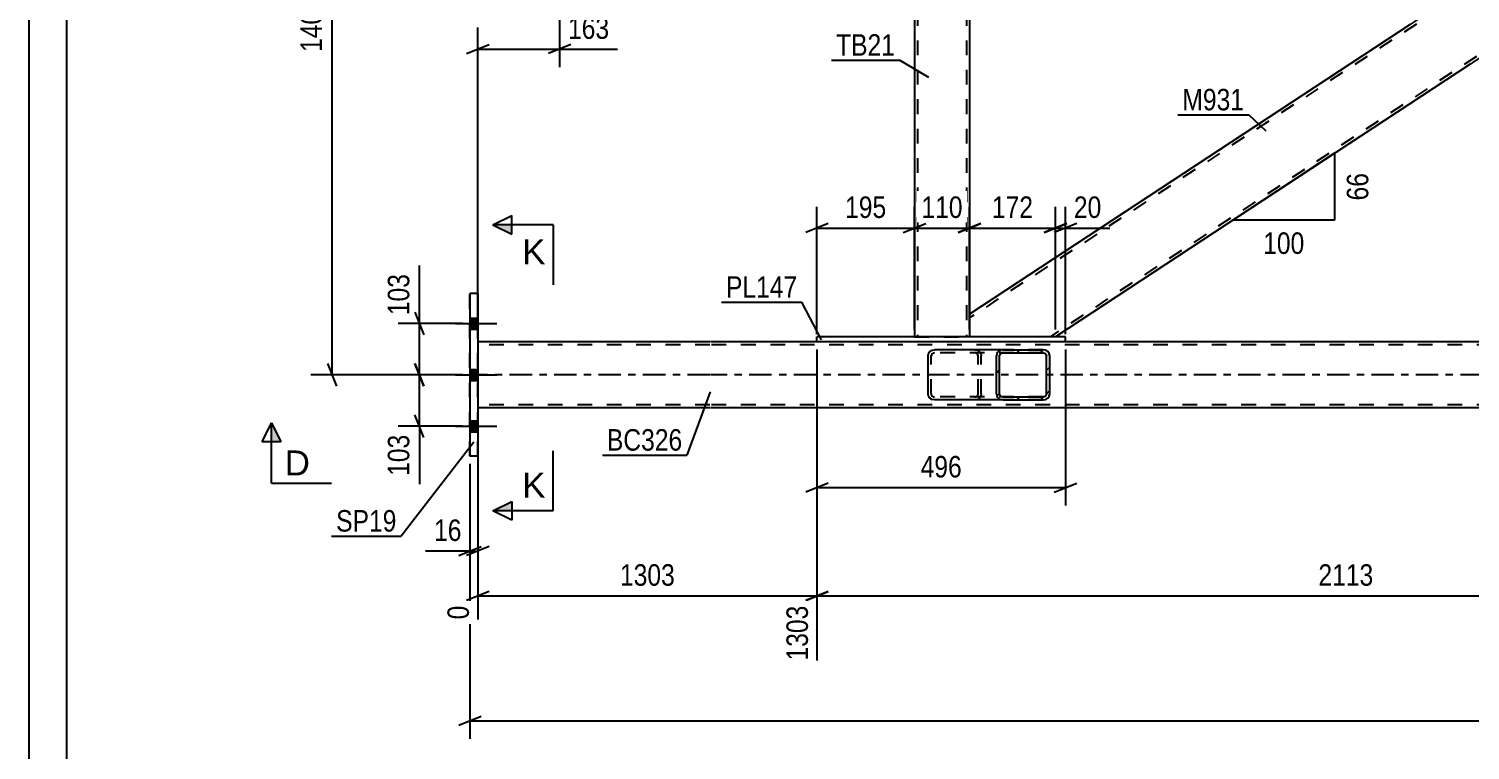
# Model space of a CAD drawing. Header units: millimetres. Extents: x -563 to 626, y -882 to -41.
# Drawn here: x -562.8 to -370.9, y -713 to -616.9 of the extents above; entities that cross this region are included whole.
import ezdxf

# ---------------------------------------------------------------- set-up
doc = ezdxf.new("R2010")
doc.units = ezdxf.units.MM
doc.linetypes.add('DXK_LINE_DOT2', pattern=[3.9198, 1.9599, -1.9599])
doc.linetypes.add('DXK_LINE_DOT3', pattern=[5.9187, 2.979, -0.9799, 0.9799, -0.9799])
doc.styles.add('Arial', font='ARIAL.TTF', dxfattribs={"height": 0.2})
doc.styles.add('Arial Narrow', font='ARIALN.TTF', dxfattribs={"height": 0.2})

# ---------------------------------------------------------------- blocks, each defined once
blk = doc.blocks.new('Unknown-761534688-1134')
at = {"color": 5, "linetype": 'Continuous'}
for p, q in [((-562.84, -40.53), (-562.84, -881.53)), ((-557.84, -45.53), (-557.84, -876.53))]:
    blk.add_line(p, q, dxfattribs=at)
blk = doc.blocks.new('Part-761534688-4701 - 4585')
at = {"color": 2, "linetype": 'Continuous'}
for p, q in [((-424.78, -657.96), (-457.88, -657.96)), ((-457.88, -658.62), (-457.88, -657.96)), ((-424.78, -658.62), (-424.78, -657.96)), ((-424.78, -658.62), (-457.88, -658.62))]:
    blk.add_line(p, q, dxfattribs=at)
blk = doc.blocks.new('Part-761534688-4780 - 4585')
at = {"linetype": 'Continuous'}
h = blk.add_hatch(dxfattribs=at)
h.set_pattern_fill('', scale=0.7, style=0, pattern_type=0)
h.set_pattern_definition([(45, (-433.9077, -665.8638), (-1.57154, 1.57154), [])])
h.paths.add_polyline_path([(-433.97, -665.56), (-433.91, -665.86), (-433.72, -666.12), (-433.45, -666.3), (-433.12, -666.36), (-427.73, -666.36), (-427.4, -666.3), (-427.13, -666.12), (-426.94, -665.86), (-426.88, -665.56), (-426.88, -660.49), (-426.94, -660.18), (-427.13, -659.93), (-427.4, -659.75), (-427.73, -659.69), (-433.12, -659.69), (-433.45, -659.75), (-433.72, -659.93), (-433.91, -660.18), (-433.97, -660.49)])
h.paths.add_polyline_path([(-433.51, -660.34), (-433.42, -660.21), (-433.28, -660.12), (-433.12, -660.09), (-427.73, -660.09), (-427.57, -660.12), (-427.43, -660.21), (-427.34, -660.34), (-427.3, -660.49), (-427.3, -665.56), (-427.34, -665.71), (-427.43, -665.84), (-427.57, -665.93), (-427.73, -665.96), (-433.12, -665.96), (-433.28, -665.93), (-433.42, -665.84), (-433.51, -665.71), (-433.55, -665.56), (-433.55, -660.49)])
at = {"color": 2, "linetype": 'Continuous'}
for p, q in [((-443.08, -660.49), (-443.02, -660.18)), ((-442.56, -659.75), (-442.23, -659.69)), ((-433.12, -659.69), (-442.23, -659.69)), ((-433.91, -660.18), (-433.97, -660.49)), ((-433.55, -660.49), (-433.51, -660.34)), ((-433.51, -660.34), (-433.42, -660.21)), ((-433.12, -659.69), (-433.45, -659.75)), ((-433.42, -660.21), (-433.28, -660.12)), ((-433.28, -660.12), (-433.12, -660.09)), ((-433.12, -659.69), (-427.73, -659.69)), ((-433.12, -660.09), (-427.73, -660.09)), ((-427.4, -659.75), (-427.73, -659.69)), ((-427.73, -660.09), (-427.57, -660.12)), ((-427.57, -660.12), (-427.43, -660.21)), ((-427.43, -660.21), (-427.34, -660.34)), ((-427.34, -660.34), (-427.3, -660.49)), ((-426.88, -660.49), (-426.94, -660.18)), ((-443.08, -665.56), (-443.08, -660.49)), ((-433.97, -665.56), (-433.97, -660.49)), ((-433.55, -665.56), (-433.55, -660.49)), ((-427.3, -665.56), (-427.3, -660.49)), ((-426.88, -665.56), (-426.88, -660.49)), ((-443.02, -665.86), (-443.08, -665.56)), ((-433.97, -665.56), (-433.91, -665.86)), ((-433.51, -665.71), (-433.55, -665.56)), ((-433.42, -665.84), (-433.51, -665.71)), ((-433.28, -665.93), (-433.42, -665.84)), ((-433.12, -665.96), (-433.28, -665.93)), ((-433.12, -665.96), (-427.73, -665.96)), ((-427.57, -665.93), (-427.73, -665.96)), ((-427.43, -665.84), (-427.57, -665.93)), ((-427.34, -665.71), (-427.43, -665.84)), ((-427.3, -665.56), (-427.34, -665.71)), ((-426.94, -665.86), (-426.88, -665.56)), ((-442.23, -666.36), (-442.56, -666.3)), ((-433.12, -666.36), (-442.23, -666.36)), ((-433.45, -666.3), (-433.12, -666.36)), ((-433.12, -666.36), (-427.73, -666.36)), ((-427.73, -666.36), (-427.4, -666.3))]:
    blk.add_line(p, q, dxfattribs=at)
at = {"color": 7, "linetype": 'DXK_LINE_DOT2'}
for p, q in [((-442.62, -660.34), (-442.66, -660.49)), ((-442.53, -660.21), (-442.62, -660.34)), ((-442.39, -660.12), (-442.53, -660.21)), ((-442.23, -660.09), (-442.39, -660.12)), ((-427.73, -660.09), (-442.23, -660.09)), ((-436.84, -659.69), (-436.51, -659.75)), ((-436.68, -660.12), (-436.84, -660.09)), ((-436.54, -660.21), (-436.68, -660.12)), ((-436.44, -660.34), (-436.54, -660.21)), ((-436.41, -660.49), (-436.44, -660.34)), ((-436.05, -660.18), (-435.99, -660.49)), ((-427.73, -659.69), (-433.12, -659.69)), ((-442.66, -665.56), (-442.66, -660.49)), ((-436.41, -665.56), (-436.41, -660.49)), ((-435.99, -665.56), (-435.99, -660.49)), ((-442.66, -665.56), (-442.62, -665.71)), ((-442.62, -665.71), (-442.53, -665.84)), ((-442.53, -665.84), (-442.39, -665.93)), ((-442.39, -665.93), (-442.23, -665.96)), ((-427.73, -665.96), (-442.23, -665.96)), ((-436.84, -665.96), (-436.68, -665.93)), ((-436.68, -665.93), (-436.54, -665.84)), ((-436.54, -665.84), (-436.44, -665.71)), ((-436.44, -665.71), (-436.41, -665.56)), ((-435.99, -665.56), (-436.05, -665.86)), ((-436.51, -666.3), (-436.84, -666.36)), ((-427.73, -666.36), (-433.12, -666.36))]:
    blk.add_line(p, q, dxfattribs=at)
at = {"color": 2, "linetype": 'Continuous'}
for centre, start, end in [((-442.26, -660.53), 110.7583, 155.68), ((-433.15, -660.53), 110.7583, 155.68), ((-427.7, -660.53), 24.32, 69.2417), ((-442.26, -665.52), 204.32, 249.2417), ((-433.15, -665.52), 204.32, 249.2417), ((-427.7, -665.52), 290.7583, 335.68)]:
    blk.add_arc(centre, 0.827, start, end, dxfattribs=at)
at = {"color": 7, "linetype": 'DXK_LINE_DOT2'}
for centre, start, end in [((-436.81, -660.53), 24.32, 69.2417), ((-436.81, -665.52), 290.7583, 335.68)]:
    blk.add_arc(centre, 0.827, start, end, dxfattribs=at)
blk = doc.blocks.new('Part-761534688-4677 - 4585')
at = {"color": 2, "linetype": 'Continuous'}
for p, q in [((-503.03, -652.19), (-504.09, -652.19)), ((-504.09, -652.19), (-504.09, -673.86)), ((-503.03, -652.19), (-503.03, -652.19)), ((-503.03, -652.19), (-503.03, -673.86)), ((-503.03, -673.86), (-504.09, -673.86)), ((-503.03, -673.86), (-503.03, -673.86))]:
    blk.add_line(p, q, dxfattribs=at)
at = {"color": 7, "linetype": 'DXK_LINE_DOT2'}
for p, q in [((-504.09, -673.86), (-504.09, -652.19)), ((-503.03, -673.86), (-503.03, -652.19))]:
    blk.add_line(p, q, dxfattribs=at)
blk = doc.blocks.new('Part-761534688-4694 - 4585')
at = {"color": 2, "linetype": 'Continuous'}
for p, q in [((-472.15, -658.62), (-503.03, -658.62)), ((-457.88, -658.62), (-472.05, -658.62)), ((-316.98, -658.62), (-424.78, -658.62)), ((-472.15, -667.42), (-503.03, -667.42)), ((-191.65, -667.42), (-472.05, -667.42))]:
    blk.add_line(p, q, dxfattribs=at)
at = {"color": 7, "linetype": 'DXK_LINE_DOT2'}
for p, q in [((-503.03, -658.62), (-503.03, -667.42)), ((-472.15, -659.02), (-503.03, -659.02)), ((-191.65, -659.02), (-472.05, -659.02)), ((-424.78, -658.62), (-457.88, -658.62)), ((-472.15, -667.02), (-503.03, -667.02)), ((-191.65, -667.02), (-472.05, -667.02))]:
    blk.add_line(p, q, dxfattribs=at)
at = {"color": 7, "linetype": 'DXK_LINE_DOT3'}
for p, q in [((-472.15, -663.02), (-503.03, -663.02)), ((-191.65, -663.02), (-472.05, -663.02))]:
    blk.add_line(p, q, dxfattribs=at)
blk = doc.blocks.new('Part-761534688-4750 - 4585')
at = {"color": 7, "linetype": 'DXK_LINE_DOT2'}
for p, q in [((-315.83, -575.36), (-437.55, -655.43)), ((-301.27, -575.36), (-426.84, -657.96)), ((-300.54, -575.36), (-316.56, -575.36)), ((-370.88, -611.09), (-378.89, -616.36)), ((-362.88, -616.36), (-370.88, -621.63)), ((-437.55, -655.02), (-437.55, -654.95)), ((-437.55, -655.02), (-437.55, -655.07)), ((-437.55, -655.07), (-437.55, -655.02)), ((-426.12, -657.96), (-437.55, -657.96))]:
    blk.add_line(p, q, dxfattribs=at)
at = {"color": 2, "linetype": 'Continuous'}
for p, q in [((-316.56, -575.36), (-370.88, -611.09)), ((-300.54, -575.36), (-362.88, -616.36)), ((-378.89, -616.36), (-437.55, -654.95)), ((-370.88, -621.63), (-426.12, -657.96)), ((-437.55, -655.07), (-437.55, -657.96))]:
    blk.add_line(p, q, dxfattribs=at)
blk = doc.blocks.new('Part-761534688-4766 - 4585')
at = {"color": 2, "linetype": 'Continuous'}
for p, q in [((-444.89, -575.36), (-444.89, -657.96)), ((-437.55, -577.65), (-437.55, -655.07))]:
    blk.add_line(p, q, dxfattribs=at)
at = {"color": 7, "linetype": 'DXK_LINE_DOT2'}
for p, q in [((-437.55, -575.36), (-444.89, -575.36)), ((-444.49, -575.36), (-444.49, -657.96)), ((-437.95, -575.36), (-437.95, -657.96)), ((-437.55, -575.36), (-437.55, -577.65)), ((-437.55, -655.07), (-437.55, -657.96)), ((-444.89, -657.96), (-437.55, -657.96))]:
    blk.add_line(p, q, dxfattribs=at)
blk = doc.blocks.new('Bolt-761534688-4821 - 4585')
at = {"linetype": 'Continuous'}
for points in [[(-504.09, -655.46), (-504.09, -656.92), (-503.03, -656.92), (-503.03, -655.46)], [(-504.09, -655.46), (-504.09, -656.92), (-503.03, -656.92), (-503.03, -655.46)], [(-504.09, -655.46), (-504.09, -656.92), (-503.03, -656.92), (-503.03, -655.46)], [(-504.09, -662.29), (-504.09, -663.76), (-503.03, -663.76), (-503.03, -662.29)], [(-504.09, -662.29), (-504.09, -663.76), (-503.03, -663.76), (-503.03, -662.29)], [(-504.09, -669.12), (-504.09, -670.59), (-503.03, -670.59), (-503.03, -669.12)], [(-504.09, -669.12), (-504.09, -670.59), (-503.03, -670.59), (-503.03, -669.12)], [(-504.09, -669.12), (-504.09, -670.59), (-503.03, -670.59), (-503.03, -669.12)]]:
    blk.add_hatch(color=1, dxfattribs=at).paths.add_polyline_path(points)
at = {"color": 1, "linetype": 'Continuous'}
for p, q in [((-506.03, -656.19), (-500.49, -656.19)), ((-506.03, -656.19), (-500.49, -656.19)), ((-506.03, -656.19), (-500.49, -656.19)), ((-504.09, -655.46), (-503.03, -655.46)), ((-504.09, -655.46), (-503.03, -655.46)), ((-504.09, -655.46), (-503.03, -655.46)), ((-504.09, -656.92), (-503.03, -656.92)), ((-504.09, -656.92), (-503.03, -656.92)), ((-504.09, -656.92), (-503.03, -656.92)), ((-506.03, -663.02), (-500.49, -663.02)), ((-506.03, -663.02), (-500.49, -663.02)), ((-504.09, -662.29), (-503.03, -662.29)), ((-504.09, -662.29), (-503.03, -662.29)), ((-504.09, -663.76), (-503.03, -663.76)), ((-504.09, -663.76), (-503.03, -663.76)), ((-506.03, -669.86), (-500.49, -669.86)), ((-506.03, -669.86), (-500.49, -669.86)), ((-506.03, -669.86), (-500.49, -669.86)), ((-504.09, -669.12), (-503.03, -669.12)), ((-504.09, -669.12), (-503.03, -669.12)), ((-504.09, -669.12), (-503.03, -669.12)), ((-504.09, -670.59), (-503.03, -670.59)), ((-504.09, -670.59), (-503.03, -670.59)), ((-504.09, -670.59), (-503.03, -670.59))]:
    blk.add_line(p, q, dxfattribs=at)
blk = doc.blocks.new('StraightDimension-761534688-22975 - 4585')
at = {"color": 7, "linetype": 'Continuous'}
for p, q in [((-426.12, -656.96), (-426.12, -640.62)), ((-424.78, -657.62), (-424.78, -640.62)), ((-427.62, -644.07), (-424.62, -642.87)), ((-423.28, -642.87), (-426.28, -644.07)), ((-426.12, -643.47), (-424.78, -643.47))]:
    blk.add_line(p, q, dxfattribs=at)
at = {"color": 0}
blk.add_wipeout([(-419.4, -642.72), (-419.4, -638.52), (-424.26, -638.52), (-424.26, -642.72)], dxfattribs=at)
at = {"color": 7, "linetype": 'Continuous'}
blk.add_line((-424.78, -643.47), (-418.88, -643.47), dxfattribs=at)
blk.add_line((-424.78, -643.47), (-418.88, -643.47), dxfattribs=at)
at = {"color": 3, "style": 'Arial Narrow'}
blk.add_text('20', height=2.863, dxfattribs=at).set_placement((-423.66, -642.12))
blk = doc.blocks.new('StraightDimension-761534688-5335 - 4585')
at = {"color": 7, "linetype": 'Continuous'}
for p, q in [((-457.88, -659.62), (-457.88, -680.43)), ((-424.78, -659.62), (-424.78, -680.43)), ((-456.38, -677.43), (-459.38, -678.63)), ((-426.28, -678.63), (-423.28, -677.43)), ((-457.88, -678.03), (-424.78, -678.03))]:
    blk.add_line(p, q, dxfattribs=at)
at = {"color": 0}
blk.add_wipeout([(-437.99, -677.28), (-437.99, -673.08), (-444.67, -673.08), (-444.67, -677.28)], dxfattribs=at)
at = {"color": 3, "style": 'Arial Narrow'}
blk.add_text('496', height=2.863, dxfattribs=at).set_placement((-444.07, -676.68))
blk = doc.blocks.new('AngleDimension-761534688-23935 - 4585')
at = {"color": 7, "linetype": 'Continuous'}
for p, q in [((-388.95, -633.51), (-402.48, -642.41)), ((-388.95, -633.51), (-388.95, -642.41)), ((-393.41, -636.44), (-402.48, -642.41)), ((-388.95, -642.41), (-402.48, -642.41))]:
    blk.add_line(p, q, dxfattribs=at)
at = {"color": 0}
for points in [[(-383.85, -635.53), (-388.05, -635.53), (-388.05, -640.39), (-383.85, -640.39)], [(-392.37, -647.51), (-392.37, -643.31), (-399.05, -643.31), (-399.05, -647.51)]]:
    blk.add_wipeout(points, dxfattribs=at)
at = {"color": 3, "style": 'Arial Narrow'}
blk.add_text('66', height=2.863, rotation=90.0002, dxfattribs=at).set_placement((-384.45, -639.79))
blk.add_text('100', height=2.863, dxfattribs=at).set_placement((-398.45, -646.91))
blk = doc.blocks.new('StraightDimension-761534688-22978 - 4585')
at = {"color": 7, "linetype": 'Continuous'}
for p, q in [((-457.88, -657.62), (-457.88, -640.62)), ((-444.89, -656.96), (-444.89, -640.62)), ((-456.38, -642.87), (-459.38, -644.07)), ((-446.39, -644.07), (-443.39, -642.87)), ((-457.88, -643.47), (-444.89, -643.47))]:
    blk.add_line(p, q, dxfattribs=at)
at = {"color": 0}
blk.add_wipeout([(-448.04, -642.72), (-448.04, -638.52), (-454.73, -638.52), (-454.73, -642.72)], dxfattribs=at)
at = {"color": 3, "style": 'Arial Narrow'}
blk.add_text('195', height=2.863, dxfattribs=at).set_placement((-454.13, -642.12))
blk = doc.blocks.new('StraightDimension-761534688-5016 - 4585')
at = {"color": 7, "linetype": 'Continuous'}
for p, q in [((-504.09, -674.86), (-504.09, -688.89)), ((-503.03, -674.86), (-503.03, -688.89)), ((-505.59, -687.09), (-502.59, -685.89)), ((-501.53, -685.89), (-504.53, -687.09)), ((-504.09, -686.49), (-503.03, -686.49))]:
    blk.add_line(p, q, dxfattribs=at)
at = {"color": 0}
blk.add_wipeout([(-504.62, -685.74), (-504.62, -681.54), (-509.47, -681.54), (-509.47, -685.74)], dxfattribs=at)
at = {"color": 7, "linetype": 'Continuous'}
blk.add_line((-504.09, -686.49), (-510, -686.49), dxfattribs=at)
blk.add_line((-504.09, -686.49), (-510, -686.49), dxfattribs=at)
at = {"color": 3, "style": 'Arial Narrow'}
blk.add_text('16', height=2.863, dxfattribs=at).set_placement((-508.87, -685.14))
blk = doc.blocks.new('StraightDimension-761534688-5103 - 4585')
at = {"color": 7, "linetype": 'Continuous'}
for p, q in [((-505.09, -656.19), (-513.67, -656.19)), ((-511.42, -654.69), (-510.22, -657.69)), ((-510.82, -663.02), (-510.82, -656.19)), ((-510.22, -664.52), (-511.42, -661.52)), ((-505.09, -663.02), (-513.67, -663.02))]:
    blk.add_line(p, q, dxfattribs=at)
at = {"color": 0}
blk.add_wipeout([(-511.57, -648.98), (-515.77, -648.98), (-515.77, -655.67), (-511.57, -655.67)], dxfattribs=at)
at = {"color": 7, "linetype": 'Continuous'}
blk.add_line((-510.82, -656.19), (-510.82, -648.46), dxfattribs=at)
blk.add_line((-510.82, -656.19), (-510.82, -648.46), dxfattribs=at)
at = {"color": 3, "style": 'Arial Narrow'}
blk.add_text('103', height=2.863, rotation=90.0002, dxfattribs=at).set_placement((-512.17, -655.07))
blk = doc.blocks.new('StraightDimension-761534688-5111 - 4585')
at = {"color": 7, "linetype": 'Continuous'}
for p, q in [((-511.42, -661.52), (-510.22, -664.52)), ((-505.09, -663.02), (-513.67, -663.02)), ((-510.82, -669.86), (-510.82, -663.02)), ((-505.09, -669.86), (-513.67, -669.86)), ((-510.22, -671.36), (-511.42, -668.36))]:
    blk.add_line(p, q, dxfattribs=at)
at = {"color": 0}
blk.add_wipeout([(-511.57, -670.38), (-515.77, -670.38), (-515.77, -677.07), (-511.57, -677.07)], dxfattribs=at)
at = {"color": 7, "linetype": 'Continuous'}
blk.add_line((-510.82, -669.86), (-510.82, -677.59), dxfattribs=at)
blk.add_line((-510.82, -669.86), (-510.82, -677.59), dxfattribs=at)
at = {"color": 3, "style": 'Arial Narrow'}
blk.add_text('103', height=2.863, rotation=90.0002, dxfattribs=at).set_placement((-512.17, -676.47))
blk = doc.blocks.new('StraightDimension-761534688-5216 - 4585')
at = {"color": 7, "linetype": 'Continuous'}
for p, q in [((-492.15, -575.69), (-492.15, -622.02)), ((-503.03, -657.62), (-503.03, -616.77)), ((-504.53, -620.22), (-501.53, -619.02)), ((-503.03, -619.62), (-492.15, -619.62)), ((-490.65, -619.02), (-493.65, -620.22))]:
    blk.add_line(p, q, dxfattribs=at)
at = {"color": 0}
blk.add_wipeout([(-484.95, -618.87), (-484.95, -614.67), (-491.63, -614.67), (-491.63, -618.87)], dxfattribs=at)
at = {"color": 7, "linetype": 'Continuous'}
blk.add_line((-492.15, -619.62), (-484.42, -619.62), dxfattribs=at)
blk.add_line((-492.15, -619.62), (-484.42, -619.62), dxfattribs=at)
at = {"color": 3, "style": 'Arial Narrow'}
blk.add_text('163', height=2.863, dxfattribs=at).set_placement((-491.03, -618.27))
blk = doc.blocks.new('StraightDimension-761534688-5303 - 4585')
at = {"color": 7, "linetype": 'Continuous'}
for p, q in [((-521.85, -571.19), (-523.05, -568.19)), ((-494.49, -569.69), (-525.3, -569.69)), ((-522.45, -663.02), (-522.45, -569.69)), ((-523.05, -661.52), (-521.85, -664.52)), ((-505.09, -663.02), (-525.3, -663.02))]:
    blk.add_line(p, q, dxfattribs=at)
at = {"color": 0}
blk.add_wipeout([(-523.2, -612.1), (-527.4, -612.1), (-527.4, -620.61), (-523.2, -620.61)], dxfattribs=at)
at = {"color": 3, "style": 'Arial Narrow'}
blk.add_text('1400', height=2.863, rotation=90.0002, dxfattribs=at).set_placement((-523.8, -620.01))
blk = doc.blocks.new('StraightDimension-761534688-5486 - 4585')
at = {"color": 7, "linetype": 'Continuous'}
for p, q in [((-504.09, -674.86), (-504.09, -711.5)), ((-502.59, -708.5), (-505.59, -709.7)), ((-504.09, -709.1), (-190.58, -709.1))]:
    blk.add_line(p, q, dxfattribs=at)
blk = doc.blocks.new('StraightDimension-761534688-11469 - 4585')
at = {"color": 7, "linetype": 'Continuous'}
for p, q in [((-457.88, -659.62), (-457.88, -701.06)), ((-316.98, -659.62), (-316.98, -701.06)), ((-456.38, -691.85), (-459.38, -693.05)), ((-457.88, -692.45), (-316.98, -692.45)), ((-318.48, -693.05), (-315.48, -691.85))]:
    blk.add_line(p, q, dxfattribs=at)
at = {"color": 0}
blk.add_wipeout([(-383.17, -691.7), (-383.17, -687.5), (-391.69, -687.5), (-391.69, -691.7)], dxfattribs=at)
at = {"color": 0, "linetype": 'Continuous'}
blk.add_wipeout([(-317.58, -693.15), (-321.78, -693.15), (-321.78, -701.66), (-317.58, -701.66)], dxfattribs=at)
at = {"color": 3, "style": 'Arial Narrow'}
blk.add_text('2113', height=2.863, dxfattribs=at).set_placement((-391.09, -691.1))
at = {"color": 3, "linetype": 'Continuous', "style": 'Arial Narrow'}
blk.add_text('3417', height=2.863, rotation=90.0002, dxfattribs=at).set_placement((-318.18, -701.06))
blk = doc.blocks.new('StraightDimension-761534688-11470 - 4585')
at = {"color": 7, "linetype": 'Continuous'}
for p, q in [((-457.88, -659.62), (-457.88, -701.06)), ((-503.03, -668.42), (-503.03, -695.58)), ((-501.53, -691.85), (-504.53, -693.05)), ((-503.03, -692.45), (-457.88, -692.45)), ((-459.38, -693.05), (-456.38, -691.85))]:
    blk.add_line(p, q, dxfattribs=at)
at = {"color": 0}
blk.add_wipeout([(-476.2, -691.7), (-476.2, -687.5), (-484.71, -687.5), (-484.71, -691.7)], dxfattribs=at)
at = {"color": 0, "linetype": 'Continuous'}
for points in [[(-503.63, -693.15), (-507.83, -693.15), (-507.83, -696.18), (-503.63, -696.18)], [(-458.48, -693.15), (-462.68, -693.15), (-462.68, -701.66), (-458.48, -701.66)]]:
    blk.add_wipeout(points, dxfattribs=at)
at = {"color": 3, "style": 'Arial Narrow'}
blk.add_text('1303', height=2.863, dxfattribs=at).set_placement((-484.11, -691.1))
at = {"color": 3, "linetype": 'Continuous', "style": 'Arial Narrow'}
for s, height, p in [('0', 2.86, (-504.23, -695.58)), ('1303', 2.863, (-459.08, -701.06))]:
    blk.add_text(s, height=height, rotation=90.0002, dxfattribs=at).set_placement(p)
blk = doc.blocks.new('StraightDimension-761534688-22976 - 4585')
at = {"color": 7, "linetype": 'Continuous'}
for p, q in [((-437.55, -656.96), (-437.55, -640.62)), ((-426.12, -656.96), (-426.12, -640.62)), ((-439.05, -644.07), (-436.05, -642.87)), ((-424.62, -642.87), (-427.62, -644.07)), ((-437.55, -643.47), (-426.12, -643.47))]:
    blk.add_line(p, q, dxfattribs=at)
at = {"color": 0}
blk.add_wipeout([(-428.49, -642.72), (-428.49, -638.52), (-435.18, -638.52), (-435.18, -642.72)], dxfattribs=at)
at = {"color": 3, "style": 'Arial Narrow'}
blk.add_text('172', height=2.863, dxfattribs=at).set_placement((-434.58, -642.12))
blk = doc.blocks.new('StraightDimension-761534688-22977 - 4585')
at = {"color": 7, "linetype": 'Continuous'}
for p, q in [((-444.89, -656.96), (-444.89, -640.62)), ((-437.55, -656.96), (-437.55, -640.62)), ((-446.39, -644.07), (-443.39, -642.87)), ((-436.05, -642.87), (-439.05, -644.07)), ((-444.89, -643.47), (-437.55, -643.47))]:
    blk.add_line(p, q, dxfattribs=at)
at = {"color": 0}
blk.add_wipeout([(-437.88, -642.72), (-437.88, -638.52), (-444.56, -638.52), (-444.56, -642.72)], dxfattribs=at)
at = {"color": 3, "style": 'Arial Narrow'}
blk.add_text('110', height=2.863, dxfattribs=at).set_placement((-443.96, -642.12))
blk = doc.blocks.new('SectionMark-761534688-5552 - 4585')
at = {"linetype": 'Continuous'}
blk.add_hatch(color=6, dxfattribs=at).paths.add_polyline_path([(-529.27, -671.92), (-530.52, -671.92), (-530.52, -669.42)])
at = {"color": 6, "linetype": 'Continuous'}
for p, q in [((-531.77, -671.92), (-530.52, -669.42)), ((-530.52, -677.42), (-530.52, -669.42)), ((-530.52, -669.42), (-529.27, -671.92)), ((-529.27, -671.92), (-531.77, -671.92)), ((-530.52, -677.42), (-522.52, -677.42))]:
    blk.add_line(p, q, dxfattribs=at)
at = {"color": 0, "linetype": 'Continuous'}
blk.add_wipeout([(-525.4, -676.42), (-525.4, -672.92), (-528.77, -672.92), (-528.77, -676.42)], dxfattribs=at)
at = {"color": 3, "linetype": 'Continuous', "style": 'Arial'}
blk.add_text('D', height=3.34, dxfattribs=at).set_placement((-528.77, -676.42))
blk = doc.blocks.new('Mark-761534688-4673 - 4585')
at = {"color": 0}
blk.add_wipeout([(-513.87, -683.89), (-513.87, -680.89), (-521.91, -680.89), (-521.91, -683.89)], dxfattribs=at)
blk.add_wipeout([(-513.87, -683.89), (-513.87, -680.89), (-521.91, -680.89), (-521.91, -683.89)], dxfattribs=at)
at = {"color": 30, "linetype": 'Continuous'}
for p in [(-503.59, -671.97), (-522.51, -684.49)]:
    blk.add_line(p, (-513.27, -684.49), dxfattribs=at)
at = {"color": 3, "style": 'Arial Narrow'}
blk.add_text('SP19', height=2.863, dxfattribs=at).set_placement((-521.91, -683.89))
blk = doc.blocks.new('Mark-761534688-4746 - 4585')
at = {"color": 0}
blk.add_wipeout([(-400.98, -627.79), (-400.98, -624.79), (-409.21, -624.79), (-409.21, -627.79)], dxfattribs=at)
blk.add_wipeout([(-400.98, -627.79), (-400.98, -624.79), (-409.21, -624.79), (-409.21, -627.79)], dxfattribs=at)
at = {"color": 30, "linetype": 'Continuous'}
for p in [(-409.81, -628.39), (-398.07, -630.57)]:
    blk.add_line(p, (-400.38, -628.39), dxfattribs=at)
at = {"color": 3, "style": 'Arial Narrow'}
blk.add_text('M931', height=2.863, dxfattribs=at).set_placement((-409.21, -627.79))
blk = doc.blocks.new('Mark-761534688-4690 - 4585')
at = {"color": 0}
blk.add_wipeout([(-475.81, -673.11), (-475.81, -670.11), (-485.85, -670.11), (-485.85, -673.11)], dxfattribs=at)
blk.add_wipeout([(-475.81, -673.11), (-475.81, -670.11), (-485.85, -670.11), (-485.85, -673.11)], dxfattribs=at)
at = {"color": 30, "linetype": 'Continuous'}
for p in [(-472.1, -665.27), (-486.45, -673.71)]:
    blk.add_line(p, (-475.21, -673.71), dxfattribs=at)
at = {"color": 3, "style": 'Arial Narrow'}
blk.add_text('BC326', height=2.863, dxfattribs=at).set_placement((-485.85, -673.11))
blk = doc.blocks.new('Mark-761534688-4697 - 4585')
at = {"color": 0}
blk.add_wipeout([(-460.48, -652.75), (-460.48, -649.75), (-469.99, -649.75), (-469.99, -652.75)], dxfattribs=at)
blk.add_wipeout([(-460.48, -652.75), (-460.48, -649.75), (-469.99, -649.75), (-469.99, -652.75)], dxfattribs=at)
at = {"color": 30, "linetype": 'Continuous'}
for p in [(-470.59, -653.35), (-457.29, -658.37)]:
    blk.add_line(p, (-459.88, -653.35), dxfattribs=at)
at = {"color": 3, "style": 'Arial Narrow'}
blk.add_text('PL147', height=2.863, dxfattribs=at).set_placement((-469.99, -652.75))
blk = doc.blocks.new('Mark-761534688-4762 - 4585')
at = {"color": 0}
blk.add_wipeout([(-447.47, -620.51), (-447.47, -617.51), (-455.33, -617.51), (-455.33, -620.51)], dxfattribs=at)
blk.add_wipeout([(-447.47, -620.51), (-447.47, -617.51), (-455.33, -617.51), (-455.33, -620.51)], dxfattribs=at)
at = {"color": 30, "linetype": 'Continuous'}
for p in [(-455.93, -621.11), (-442.98, -623.4)]:
    blk.add_line(p, (-446.87, -621.11), dxfattribs=at)
at = {"color": 3, "style": 'Arial Narrow'}
blk.add_text('TB21', height=2.863, dxfattribs=at).set_placement((-455.33, -620.51))
blk = doc.blocks.new('SectionMark-761534688-5556 - 4585')
at = {"linetype": 'Continuous'}
for points in [[(-498.53, -643.04), (-498.53, -644.29), (-501.03, -643.04)], [(-498.53, -679.88), (-498.53, -681.13), (-501.03, -681.13)]]:
    blk.add_hatch(color=6, dxfattribs=at).paths.add_polyline_path(points)
at = {"color": 6, "linetype": 'Continuous'}
for p, q in [((-501.03, -643.04), (-498.53, -641.79)), ((-493.03, -643.04), (-501.03, -643.04)), ((-501.03, -643.04), (-498.53, -644.29)), ((-498.53, -644.29), (-498.53, -641.79)), ((-493.03, -643.04), (-493.03, -651.04)), ((-493.03, -681.13), (-493.03, -673.13)), ((-501.03, -681.13), (-498.53, -679.88)), ((-493.03, -681.13), (-501.03, -681.13)), ((-498.53, -682.38), (-501.03, -681.13)), ((-498.53, -679.88), (-498.53, -682.38))]:
    blk.add_line(p, q, dxfattribs=at)
at = {"color": 0, "linetype": 'Continuous'}
for points in [[(-494.03, -648.29), (-494.03, -644.79), (-497.14, -644.79), (-497.14, -648.29)], [(-494.03, -679.38), (-494.03, -675.88), (-497.14, -675.88), (-497.14, -679.38)]]:
    blk.add_wipeout(points, dxfattribs=at)
at = {"color": 3, "linetype": 'Continuous', "style": 'Arial'}
for p in [(-497.14, -648.29), (-497.14, -679.38)]:
    blk.add_text('K', height=3.34, dxfattribs=at).set_placement(p)

msp = doc.modelspace()

# ---------------------------------------------------------------- block references
for name in ['Unknown-761534688-1134', 'Part-761534688-4766 - 4585', 'Part-761534688-4750 - 4585', 'Part-761534688-4677 - 4585', 'Bolt-761534688-4821 - 4585', 'Part-761534688-4701 - 4585', 'Part-761534688-4694 - 4585', 'Part-761534688-4780 - 4585']:
    msp.add_blockref(name, (0, 0))

# ---------------------------------------------------------------- next in the draw order: block references
for name in ['Mark-761534688-4762 - 4585', 'Mark-761534688-4746 - 4585', 'AngleDimension-761534688-23935 - 4585', 'StraightDimension-761534688-22978 - 4585', 'StraightDimension-761534688-22975 - 4585', 'StraightDimension-761534688-5103 - 4585', 'StraightDimension-761534688-5335 - 4585', 'StraightDimension-761534688-5016 - 4585']:
    msp.add_blockref(name, (0, 0))

# ---------------------------------------------------------------- next in the draw order: block references
for name in ['StraightDimension-761534688-5216 - 4585', 'StraightDimension-761534688-22976 - 4585', 'Mark-761534688-4697 - 4585', 'StraightDimension-761534688-5111 - 4585']:
    msp.add_blockref(name, (0, 0))

# ---------------------------------------------------------------- next in the draw order: block references
for name in ['StraightDimension-761534688-5303 - 4585', 'StraightDimension-761534688-22977 - 4585', 'StraightDimension-761534688-5486 - 4585']:
    msp.add_blockref(name, (0, 0))

# ---------------------------------------------------------------- next in the draw order: block references
msp.add_blockref('StraightDimension-761534688-11469 - 4585', (0, 0))

# ---------------------------------------------------------------- next in the draw order: block references
msp.add_blockref('StraightDimension-761534688-11470 - 4585', (0, 0))

# ---------------------------------------------------------------- next in the draw order: block references
msp.add_blockref('SectionMark-761534688-5552 - 4585', (0, 0))

# ---------------------------------------------------------------- next in the draw order: block references
for name in ['SectionMark-761534688-5556 - 4585', 'Mark-761534688-4690 - 4585', 'Mark-761534688-4673 - 4585']:
    msp.add_blockref(name, (0, 0))

doc.saveas('drawing.dxf')
